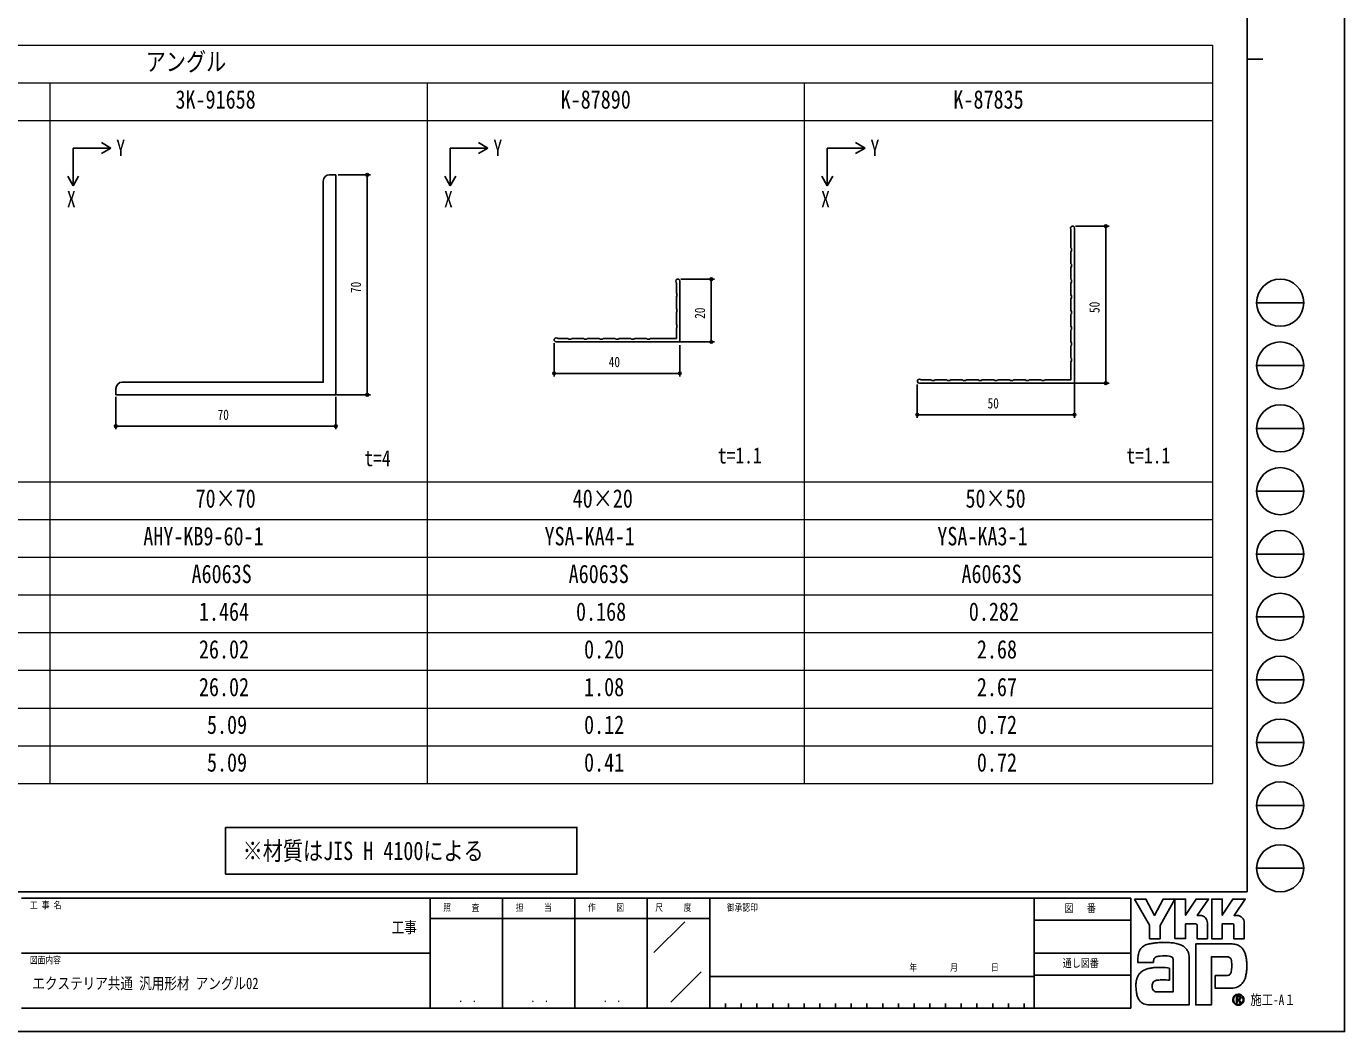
# Model space of a CAD drawing. Units: millimetres on the paper. Extents: x -420 to 420, y -297 to 297.
# Drawn here: x 1 to 420.5, y -297 to 22.9 of the extents above; entities that cross this region are included whole.
import ezdxf
from ezdxf.enums import TextEntityAlignment as Align

# ---------------------------------------------------------------- set-up
doc = ezdxf.new("R2010")
doc.units = ezdxf.units.MM
doc.layers.add('0-1_TABLE1', color=7, linetype='Continuous', lineweight=18)
for name, color, linetype in [('0-2_USER1', 3, 'Continuous'), ('0-3_YKK_11', 7, 'Continuous'), ('0-4_YKK_12', 2, 'Continuous'), ('0-5_YKK_D', 6, 'Continuous'), ('0-6_YKK_ZWAK', 7, 'Continuous')]:
    doc.layers.add(name, color=color, linetype=linetype)
doc.styles.add('ＭＳ ゴシック', font='')
doc.styles.get('ＭＳ ゴシック').set_extended_font_data('MS Gothic')

msp = doc.modelspace()

# ---------------------------------------------------------------- linework, layer by layer
at = {"layer": '0-1_TABLE1'}
for p, q in [((-390.498, 17), (378.502, 17)), ((378.502, 17), (378.502, -218)), ((-390.498, 5), (378.502, 5)), ((8.502, 5), (8.502, -218)), ((128.502, 5), (128.502, -218)), ((248.502, 5), (248.502, -218)), ((-390.498, -7), (378.502, -7)), ((-390.498, -122), (378.502, -122)), ((-390.498, -134), (378.502, -134)), ((-390.498, -146), (378.502, -146)), ((-390.498, -158), (378.502, -158)), ((-390.498, -170), (378.502, -170)), ((-298.831, -182), (378.502, -182)), ((-390.498, -194), (378.502, -194)), ((-298.831, -206), (378.502, -206)), ((-390.498, -218), (378.502, -218))]:
    msp.add_line(p, q, dxfattribs=at)
at = {"layer": '0-2_USER1'}
for p, q in [((15.882, -15.774), (27.882, -15.774)), ((15.882, -15.774), (15.882, -27.774)), ((27.882, -15.774), (24.882, -14.041)), ((27.882, -15.774), (24.882, -17.506)), ((135.882, -15.774), (147.882, -15.774)), ((135.882, -15.774), (135.882, -27.774)), ((147.882, -15.774), (144.882, -14.041)), ((147.882, -15.774), (144.882, -17.506)), ((255.882, -15.774), (267.882, -15.774)), ((255.882, -15.774), (255.882, -27.774)), ((267.882, -15.774), (264.882, -14.041)), ((267.882, -15.774), (264.882, -17.506)), ((15.882, -27.774), (14.15, -24.774)), ((15.882, -27.774), (17.614, -24.774)), ((135.882, -27.774), (134.15, -24.774)), ((135.882, -27.774), (137.614, -24.774)), ((255.882, -27.774), (254.15, -24.774)), ((255.882, -27.774), (257.614, -24.774))]:
    msp.add_line(p, q, dxfattribs=at)
at = {"layer": '0-3_YKK_11'}
for p, q in [((97.482, -24.299), (99.482, -24.299)), ((170.197, -76.399), (170.013, -76.336))]:
    msp.add_line(p, q, dxfattribs=at)
for points in [[(99.482, -24.299), (99.482, -94.299), (29.482, -94.299), (29.482, -92.299)], [(31.482, -90.299), (95.482, -90.299), (95.482, -26.299)], [(285.168, -90.644), (334.518, -90.644), (334.518, -41.294)], [(333.355, -41.693), (333.418, -41.877), (333.418, -47.512), (333.589, -47.783), (333.589, -48.506), (333.418, -48.777), (333.418, -52.512), (333.589, -52.783), (333.589, -53.506), (333.418, -53.777), (333.418, -57.512), (333.589, -57.783), (333.589, -58.506), (333.418, -58.777), (333.418, -62.512), (333.589, -62.783), (333.589, -63.506), (333.418, -63.777), (333.418, -67.512), (333.589, -67.783), (333.589, -68.506), (333.418, -68.777), (333.418, -72.512), (333.589, -72.783), (333.589, -73.506), (333.418, -73.777), (333.418, -77.512), (333.589, -77.783), (333.589, -78.506), (333.418, -78.777), (333.418, -82.512), (333.589, -82.783), (333.589, -83.506), (333.418, -83.777), (333.418, -89.544), (325.15, -89.544), (324.879, -89.716), (324.157, -89.716), (323.885, -89.544), (320.15, -89.544)], [(169.614, -77.499), (208.964, -77.499), (208.964, -58.149)], [(207.8, -58.548), (207.864, -58.732), (207.864, -61.867), (208.035, -62.138), (208.035, -62.861), (207.864, -63.132), (207.864, -66.867), (208.035, -67.138), (208.035, -67.861), (207.864, -68.132), (207.864, -71.867), (208.035, -72.138), (208.035, -72.861), (207.864, -73.132), (207.864, -76.399), (199.596, -76.399), (199.325, -76.571), (198.602, -76.571), (198.331, -76.399), (194.596, -76.399), (194.325, -76.571), (193.602, -76.571), (193.331, -76.399), (189.596, -76.399), (189.325, -76.571), (188.602, -76.571), (188.331, -76.399), (184.596, -76.399), (184.325, -76.571), (183.602, -76.571), (183.331, -76.399), (179.596, -76.399), (179.325, -76.571), (178.602, -76.571), (178.331, -76.399), (174.596, -76.399), (174.325, -76.571), (173.602, -76.571), (173.331, -76.399), (170.197, -76.399)], [(320.15, -89.544), (319.879, -89.716), (319.156, -89.716), (318.885, -89.544), (315.15, -89.544), (314.879, -89.716), (314.156, -89.716), (313.885, -89.544), (310.15, -89.544), (309.879, -89.716), (309.157, -89.716), (308.885, -89.544), (305.15, -89.544), (304.879, -89.716), (304.157, -89.716), (303.885, -89.544), (300.15, -89.544), (299.879, -89.716), (299.156, -89.716), (298.885, -89.544), (295.15, -89.544), (294.879, -89.716), (294.156, -89.716), (293.885, -89.544), (290.15, -89.544), (289.879, -89.716), (289.157, -89.716), (288.885, -89.544), (285.751, -89.544), (285.567, -89.481)]]:
    msp.add_lwpolyline(points, dxfattribs=at)
for centre, radius, start, end in [((97.482, -26.299), 2, 90.00001, 179.99999), ((333.868, -41.294), 0.65, 359.99979, 217.86323), ((208.314, -58.149), 0.65, 359.99979, 217.86346), ((169.614, -76.849), 0.65, 52.13334, 269.99992), ((31.482, -92.299), 2, 90.00001, 179.99999), ((285.168, -89.994), 0.65, 52.13328, 270.00015)]:
    msp.add_arc(centre, radius, start, end, dxfattribs=at)
at = {"layer": '0-4_YKK_12'}
msp.add_lwpolyline([(64.378, -232), (176.192, -232), (176.192, -246.886), (64.378, -246.886)], close=True, dxfattribs=at)
at = {"layer": '0-5_YKK_D'}
for p, q in [((100.182, -24.299), (110.482, -24.299)), ((109.482, -24.299), (109.482, -94.299)), ((334.868, -40.644), (345.518, -40.644)), ((344.518, -90.644), (344.518, -40.644)), ((209.314, -57.499), (219.96, -57.499)), ((218.96, -77.499), (218.96, -57.499)), ((168.964, -77.849), (168.964, -88.499)), ((208.964, -77.499), (219.96, -77.499)), ((208.964, -78.499), (208.964, -88.499)), ((208.964, -87.499), (168.964, -87.499)), ((284.518, -90.994), (284.518, -101.644)), ((334.518, -90.644), (334.518, -101.644)), ((334.518, -90.644), (345.518, -90.644)), ((29.482, -94.999), (29.482, -105.299)), ((99.482, -94.999), (99.482, -105.299)), ((99.665, -94.299), (110.482, -94.299)), ((284.518, -100.644), (334.518, -100.644)), ((99.482, -104.299), (29.482, -104.299))]:
    msp.add_line(p, q, dxfattribs=at)
for centre in [(109.482, -24.299), (344.518, -40.644), (218.96, -57.499), (218.96, -77.499), (168.964, -87.499), (208.964, -87.499), (344.518, -90.644), (109.482, -94.299), (284.518, -100.644), (334.518, -100.644), (29.482, -104.299), (99.482, -104.299)]:
    msp.add_circle(centre, 0.425, dxfattribs=at)
at = {"layer": '0-6_YKK_ZWAK'}
for p, q in [((389.502, 277.5), (389.502, -252.5)), ((389.502, 12.5), (394.502, 12.5)), ((392.502, -65), (407.502, -65)), ((392.502, -85), (407.502, -85)), ((392.502, -105), (407.502, -105)), ((392.502, -125), (407.502, -125)), ((392.502, -145), (407.502, -145)), ((392.502, -165), (407.502, -165)), ((392.502, -185), (407.502, -185)), ((392.502, -205), (407.502, -205)), ((392.502, -225), (407.502, -225)), ((392.502, -245), (407.502, -245)), ((389.502, -252.5), (-390.498, -252.5)), ((129.502, -254.5), (-0.498, -254.5)), ((152.502, -254.5), (152.502, -289.5)), ((175.502, -254.5), (175.502, -289.5)), ((198.502, -254.5), (198.502, -289.5)), ((218.502, -254.5), (198.502, -254.5)), ((321.752, -254.5), (218.502, -254.5)), ((218.502, -254.5), (218.502, -289.5)), ((321.752, -254.5), (321.752, -289.5)), ((352.502, -254.5), (321.752, -254.5)), ((352.502, -254.5), (352.502, -289.5)), ((198.502, -261), (129.502, -261)), ((198.502, -261), (218.502, -261)), ((200.71, -271.829), (210.504, -262.036)), ((321.752, -261.5), (352.502, -261.5)), ((-0.498, -272), (129.502, -272)), ((321.752, -272), (352.502, -272)), ((206.067, -287.599), (215.689, -277.977)), ((218.502, -279.5), (321.752, -279.5)), ((352.502, -279), (321.752, -279)), ((223.502, -288), (223.502, -289.5)), ((228.502, -288), (228.502, -289.5)), ((233.502, -288), (233.502, -289.5)), ((238.502, -288), (238.502, -289.5)), ((243.502, -288), (243.502, -289.5)), ((248.502, -288), (248.502, -289.5)), ((253.502, -288), (253.502, -289.5)), ((258.502, -288), (258.502, -289.5)), ((263.502, -288), (263.502, -289.5)), ((268.502, -288), (268.502, -289.5)), ((273.502, -288), (273.502, -289.5)), ((278.502, -288), (278.502, -289.5)), ((283.502, -288), (283.502, -289.5)), ((288.502, -288), (288.502, -289.5)), ((293.502, -288), (293.502, -289.5)), ((298.502, -288), (298.502, -289.5)), ((303.502, -288), (303.502, -289.5)), ((308.502, -288), (308.502, -289.5)), ((313.502, -288), (313.502, -289.5)), ((318.502, -288), (318.502, -289.5)), ((386.667, -288.398), (386.667, -288.398)), ((387.916, -285.572), (387.916, -285.572)), ((-0.498, -289.5), (129.502, -289.5)), ((129.502, -289.5), (198.502, -289.5)), ((198.502, -289.5), (218.502, -289.5)), ((218.502, -289.5), (321.752, -289.5)), ((321.752, -289.5), (352.502, -289.5))]:
    msp.add_line(p, q, dxfattribs=at)
for points in [[(-420.5, -297), (420.5, -297), (420.5, 297), (-420.5, 297)], [(353.602, -254.8), (357.283, -254.8), (360.047, -260.01), (362.804, -254.8), (366.488, -254.8), (361.767, -263.199), (361.767, -267.413), (358.41, -267.413), (358.41, -263.086)]]:
    msp.add_lwpolyline(points, close=True, dxfattribs=at)
for points in [[(198.502, -254.5), (129.502, -254.5), (129.502, -289.5)], [(373.055, -262.661), (369.877, -262.661), (369.877, -267.41), (366.491, -267.41), (366.491, -254.8), (369.877, -254.8), (369.877, -259.958), (373.207, -254.8), (377.184, -254.8), (373.616, -260.021), (373.742, -260.021), (373.882, -260.021), (374.025, -260.021), (374.163, -260.021), (374.287, -260.021), (374.386, -260.021), (374.452, -260.021), (374.477, -260.021)], [(384.751, -262.661), (381.577, -262.661), (381.577, -267.413), (378.19, -267.413), (378.19, -254.8), (381.577, -254.8), (381.577, -259.958), (384.903, -254.8), (388.88, -254.8), (385.312, -260.021), (385.44, -260.021), (385.58, -260.021), (385.724, -260.021), (385.861, -260.021), (385.984, -260.021), (386.083, -260.021), (386.149, -260.021), (386.173, -260.021)], [(375.451, -260.221), (375.855, -260.452), (376.197, -260.753), (376.473, -261.112), (376.676, -261.515), (376.801, -261.95), (376.844, -262.404), (376.844, -267.422), (373.541, -267.422), (373.541, -263.141)], [(387.148, -260.221), (387.554, -260.452), (387.897, -260.753), (388.174, -261.112), (388.378, -261.515), (388.505, -261.95), (388.548, -262.404), (388.548, -267.413), (385.237, -267.413), (385.237, -263.141)], [(370.771, -271.917), (370.913, -272.49), (370.993, -273.104), (371.018, -273.759), (371.018, -288.5), (358.955, -288.5)], [(382.887, -273.151), (378.119, -273.151), (378.119, -288.5), (373.123, -288.5), (373.123, -269.079), (384.735, -269.079)], [(387.871, -270.451), (388.197, -270.862), (388.441, -271.261), (388.612, -271.622)], [(360.48, -273.231), (360.247, -273.362), (360.066, -273.522), (359.929, -273.708), (359.829, -273.92), (359.761, -274.153), (359.716, -274.407), (359.689, -274.679), (359.673, -274.967), (354.674, -274.979), (354.689, -274.295), (354.717, -273.527)], [(362.395, -276.553), (363.341, -276.615), (364.084, -276.699), (364.571, -276.777), (364.745, -276.823), (364.745, -280.647), (364.192, -280.589), (363.586, -280.556), (362.965, -280.543), (362.369, -280.545), (361.837, -280.556), (361.408, -280.571), (361.123, -280.584), (361.019, -280.589), (360.586, -280.668), (360.213, -280.792), (359.9, -280.961), (359.647, -281.177), (359.453, -281.44), (359.318, -281.75), (359.244, -282.11), (359.229, -282.519), (359.276, -282.969), (359.372, -283.341), (359.509, -283.642), (359.683, -283.879), (359.886, -284.059), (360.113, -284.191), (360.359, -284.279), (360.616, -284.332), (365.926, -284.332), (365.926, -274.507), (365.928, -274.313), (365.918, -274.122), (365.893, -273.939), (365.85, -273.765), (365.786, -273.602), (365.699, -273.455), (365.584, -273.324), (365.439, -273.212)], [(365.439, -273.212), (365.127, -273.09), (364.629, -272.987), (363.994, -272.91), (363.271, -272.869), (362.508, -272.873), (361.756, -272.928)], [(384.583, -276.1), (384.576, -275.463), (384.546, -274.89), (384.474, -274.386), (384.344, -273.959)], [(387.456, -282.097), (386.995, -282.456), (386.514, -282.738), (386.018, -282.948), (385.51, -283.092), (384.993, -283.174), (384.472, -283.201), (379.336, -283.201), (379.336, -279.166), (382.232, -279.166), (382.766, -279.159), (383.236, -279.113), (383.639, -278.995)], [(387.461, -286.26), (387.458, -286.201), (387.451, -286.145), (387.439, -286.09), (387.422, -286.039), (387.4, -285.99), (387.374, -285.944), (387.343, -285.901), (387.308, -285.861), (387.262, -285.82), (387.21, -285.785), (387.154, -285.754), (387.093, -285.729), (387.028, -285.71), (386.958, -285.696), (386.885, -285.687), (386.808, -285.684), (386.05, -285.684), (386.05, -287.914), (386.279, -287.914), (386.279, -285.912), (386.808, -285.912), (386.862, -285.914), (386.914, -285.919), (386.962, -285.928), (387.006, -285.94), (387.047, -285.956), (387.084, -285.975), (387.117, -285.997), (387.147, -286.022)], [(387.236, -286.26), (387.222, -286.367), (387.184, -286.451), (387.126, -286.516), (387.055, -286.562), (386.974, -286.594), (386.89, -286.614), (386.808, -286.624), (386.733, -286.627), (386.534, -286.627), (386.635, -286.797), (387.289, -287.922), (387.551, -287.922), (386.92, -286.839), (386.979, -286.827), (387.036, -286.812), (387.089, -286.794), (387.14, -286.773), (387.187, -286.749), (387.231, -286.722), (387.271, -286.691), (387.308, -286.658)]]:
    msp.add_lwpolyline(points, dxfattribs=at)
for centre in [(400.002, -65), (400.002, -85), (400.002, -105), (400.002, -125), (400.002, -145), (400.002, -165), (400.002, -185), (400.002, -205), (400.002, -225), (400.002, -245)]:
    msp.add_circle(centre, 7.5, dxfattribs=at)
for centre, radius, start, end in [((374.482, -262.519), 2.498, 78.26798, 90.11215), ((374.517, -262.337), 2.312, 66.19963, 78.22058), ((386.178, -262.523), 2.502, 78.27851, 90.10826), ((386.212, -262.348), 2.323, 66.2483, 78.23226), ((373.072, -263.129), 0.469, 358.57817, 92.1683), ((384.771, -263.127), 0.467, 358.29941, 92.43455), ((360.704, -273.587), 5.968, 163.48385, 171.57982), ((359.161, -273.129), 4.358, 152.2125, 163.4865), ((358.494, -272.784), 3.607, 138.03852, 152.12015), ((358.493, -272.801), 3.618, 122.60463, 137.83438), ((358.972, -273.575), 4.528, 108.37421, 122.42809), ((359.729, -276.269), 7.325, 100.93159, 107.35499), ((362.205, -288.282), 19.59, 97.86054, 101.37938), ((363.368, -296.358), 27.749, 94.90201, 97.9576), ((363.447, -297.005), 28.4, 91.6169, 94.94971), ((363.337, -292.406), 23.8, 87.51794, 91.66439), ((363.646, -285.778), 17.165, 81.92631, 87.59083), ((364.559, -279.523), 10.844, 73.67137, 82.05943), ((365.913, -274.992), 6.115, 60.60528, 73.9085), ((366.467, -273.886), 4.88, 52.17347, 59.90542), ((366.963, -273.245), 4.069, 43.55042, 52.14561), ((367.236, -272.981), 3.69, 34.48659, 43.50182), ((367.238, -272.975), 3.685, 25.58915, 34.43128), ((366.91, -273.129), 4.047, 17.43089, 25.54591), ((384.545, -274.421), 5.346, 78.73198, 87.96551), ((384.702, -273.62), 4.529, 69.03034, 78.69541), ((384.848, -273.23), 4.113, 59.39484, 68.9885), ((384.916, -273.111), 3.976, 50.3012, 59.3616), ((384.891, -273.139), 4.013, 42.05209, 50.28551), ((382.909, -274.281), 6.292, 14.76267, 25.00486), ((363.78, -274.046), 9.079, 171.55622, 176.72493), ((360.702, -287.161), 10.564, 99.87193, 106.59825), ((361.264, -290.327), 13.78, 94.78469, 99.91711), ((361.538, -293.477), 16.941, 90.80099, 94.81812), ((361.799, -276.363), 3.398, 102.4979, 112.84632), ((362.457, -279.199), 6.31, 96.37207, 102.75341), ((361.58, -295.823), 19.287, 87.57779, 90.82714), ((382.914, -275.601), 2.45, 77.94572, 90.63794), ((383.127, -274.602), 1.429, 60.20991, 77.92418), ((383.265, -274.342), 1.135, 39.8078, 59.75378), ((383.071, -274.49), 1.379, 22.65544, 39.38165), ((373.22, -276.158), 11.363, 355.2339, 0.29193), ((379.05, -275.333), 10.292, 7.9139, 14.95041), ((375.196, -275.893), 14.187, 2.54376, 8.01251), ((373.617, -276.05), 15.768, 352.8937, 357.82206), ((372.986, -276.01), 16.399, 357.76419, 2.60674), ((360.898, -282.07), 6.801, 164.97537, 174.56739), ((359.246, -281.629), 5.09, 153.89178, 164.94341), ((358.493, -281.267), 4.255, 142.04688, 153.80771), ((358.347, -281.163), 4.076, 130.60221, 141.94427), ((358.588, -281.451), 4.452, 120.60724, 130.53081), ((359.062, -282.257), 5.387, 112.58838, 120.58162), ((359.699, -283.79), 7.047, 106.61303, 112.59024), ((383.172, -277.943), 1.151, 293.91672, 314.09376), ((383.015, -277.804), 1.36, 314.78099, 333.92928), ((382.005, -277.314), 2.483, 334.00676, 347.34989), ((379.25, -276.676), 5.311, 347.14308, 355.40008), ((385.036, -278.943), 3.935, 326.23251, 339.61931), ((381.341, -277.512), 7.897, 339.22498, 347.31457), ((376.915, -276.479), 12.442, 347.15166, 352.97565), ((363.813, -282.349), 9.729, 174.55588, 182.47272), ((369.25, -282.263), 15.165, 181.90948, 187.89042), ((362.869, -283.161), 8.722, 187.80471, 196.36971), ((386.67, -286.819), 1.764, 90.09157, 179.92363), ((386.664, -286.804), 1.566, 89.86602, 135.149), ((386.67, -286.816), 1.761, 44.93442, 90.08536), ((386.671, -286.816), 1.577, 45.03108, 90.11509), ((384.123, -278.339), 5.024, 311.57033, 318.66243), ((383.541, -277.829), 5.797, 318.67367, 325.29112), ((359.5, -284.156), 5.209, 196.3102, 208.20993), ((358.034, -284.936), 3.547, 208.29777, 223.35561), ((357.703, -285.228), 3.107, 223.64205, 239.63663), ((357.977, -284.728), 3.676, 239.8785, 253.65355), ((358.48, -283.001), 5.475, 253.69102, 263.74909), ((358.906, -279.21), 9.29, 263.68487, 270.30455), ((386.659, -286.821), 1.753, 179.86065, 225.14399), ((386.659, -286.813), 1.569, 134.8007, 180.12175), ((386.653, -286.823), 1.562, 179.75513, 225.29722), ((386.668, -286.821), 1.759, 224.94536, 269.98445), ((386.664, -286.837), 1.56, 224.62822, 270.10973), ((386.665, -286.814), 1.584, 270.09072, 359.90926), ((386.668, -286.812), 1.768, 269.98802, 314.93777), ((386.901, -286.25), 0.335, 358.3894, 42.86139), ((386.907, -286.276), 0.553, 316.37674, 1.6565), ((386.672, -286.817), 1.577, 0.00643, 45.07115), ((386.684, -286.81), 1.747, 359.78949, 45.13288), ((386.68, -286.824), 1.751, 314.92572, 0.23508)]:
    msp.add_arc(centre, radius, start, end, dxfattribs=at)

# ---------------------------------------------------------------- texts
at = {"layer": '0-1_TABLE1', "style": 'ＭＳ ゴシック', "width": 0.8}
for s, height, p in [('アングル', 5.865, (38.995, 7)), ('3K-91658', 5.865, (48.449, -5)), ('K-87890', 5.865, (171.009, -5)), ('K-87835', 5.865, (296.009, -5)), ('t=4', 5.132, (108.563, -118.584)), ('t=1.1', 5.132, (221.039, -117.72)), ('t=1.1', 5.132, (351.039, -117.72)), ('70×70', 5.865, (54.849, -132)), ('40×20', 5.865, (174.849, -132)), ('50×50', 5.865, (299.849, -132)), ('AHY-KB9-60-1', 5.865, (38.209, -144)), ('YSA-KA4-1', 5.865, (165.889, -144)), ('YSA-KA3-1', 5.865, (290.889, -144)), ('A6063S', 5.865, (53.569, -156)), ('A6063S', 5.865, (173.569, -156)), ('A6063S', 5.865, (298.569, -156)), ('1.464', 5.865, (55.915, -168)), ('0.168', 5.865, (175.915, -168)), ('0.282', 5.865, (300.915, -168)), ('26.02', 5.865, (55.915, -180)), ('0.20', 5.865, (178.475, -180)), ('2.68', 5.865, (303.475, -180)), ('26.02', 5.865, (55.915, -192)), ('1.08', 5.865, (178.475, -192)), ('2.67', 5.865, (303.475, -192)), ('5.09', 5.865, (58.475, -204)), ('0.12', 5.865, (178.475, -204)), ('0.72', 5.865, (303.475, -204)), ('5.09', 5.865, (58.475, -216)), ('0.41', 5.865, (178.475, -216)), ('0.72', 5.865, (303.475, -216))]:
    msp.add_text(s, height=height, dxfattribs=at).set_placement(p, align=Align.BOTTOM_LEFT)
at = {"layer": '0-2_USER1', "style": 'ＭＳ ゴシック', "width": 0.8}
for s, height, p in [('Y', 5.132, (29.621, -19.838)), ('Y', 5.132, (149.621, -19.838)), ('Y', 5.132, (269.621, -19.838)), ('X', 5.132, (13.908, -36.153)), ('X', 5.132, (133.908, -36.153)), ('X', 5.132, (253.908, -36.153)), ('※材質はJIS H 4100による', 5.865, (69.821, -244.155)), ('エクステリア共通 汎用形材 アングル02', 3.666, (2.906, -284.58))]:
    msp.add_text(s, height=height, dxfattribs=at).set_placement(p, align=Align.BOTTOM_LEFT)
at = {"layer": '0-5_YKK_D', "style": 'ＭＳ ゴシック', "width": 0.8}
for s, p in [('70', (108.482, -61.939)), ('20', (217.96, -70.139)), ('50', (343.518, -68.284))]:
    msp.add_text(s, height=3.299, rotation=90, dxfattribs=at).set_placement(p, align=Align.BOTTOM_LEFT)
for s, p in [('40', (186.324, -86.499)), ('50', (306.878, -99.644)), ('70', (61.842, -103.299))]:
    msp.add_text(s, height=3.299, dxfattribs=at).set_placement(p, align=Align.BOTTOM_LEFT)
at = {"layer": '0-6_YKK_ZWAK', "style": 'ＭＳ ゴシック', "width": 0.8}
for s, height, p in [('工 事 名', 2.199, (2.127, -258.5)), ('照     査', 2.199, (133.642, -259.25)), ('担     当', 2.199, (156.722, -259.25)), ('作     図', 2.199, (179.722, -259.25)), ('尺     度', 2.199, (201.142, -259.25)), ('御承認印', 2.199, (223.914, -259.25)), ('図\u3000 番', 2.566, (331.34, -259.75)), ('工事', 3.666, (117.233, -266.746)), ('図面内容', 2.199, (2.127, -276)), ('年        月        日', 2.199, (281.991, -278.321)), ('通し図番', 2.566, (330.78, -277.25)), ('施工-A１', 3.299, (390.502, -289.5)), ('． ．', 2.592, (138.5, -288.435)), ('． ．', 2.592, (161.5, -288.435)), ('． ．', 2.592, (184.5, -288.435))]:
    msp.add_text(s, height=height, dxfattribs=at).set_placement(p, align=Align.BOTTOM_LEFT)

doc.saveas('drawing.dxf')
